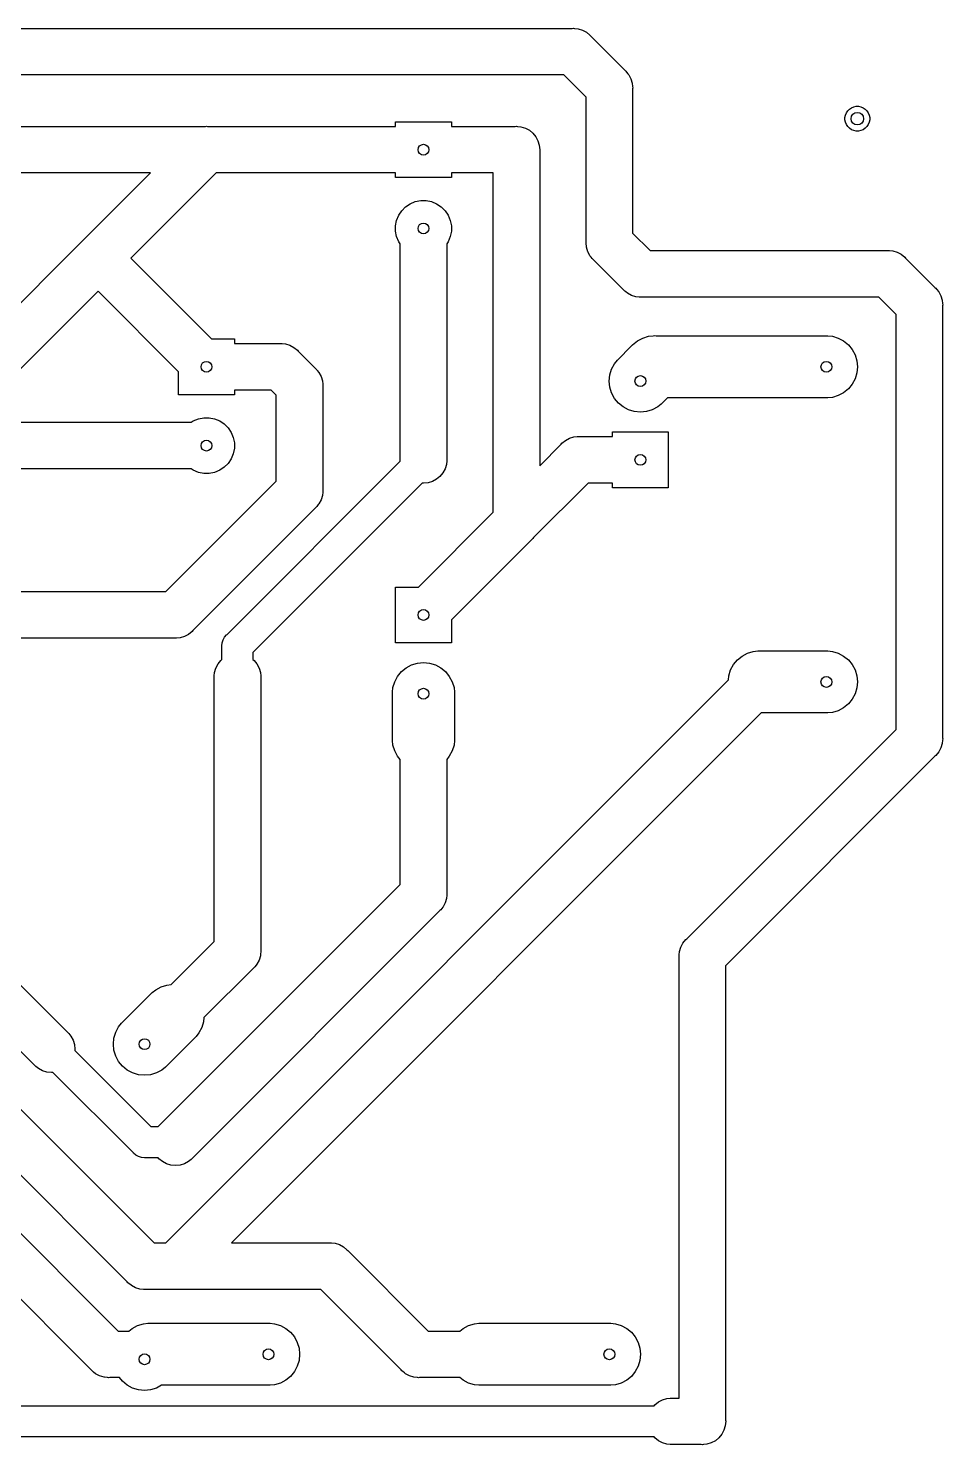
# Model space of a CAD drawing. Extents: x 86 to 209, y -114 to -37.
# Drawn here: x 179.25 to 208.75, y -82.75 to -37.09 of the extents above; entities that cross this region are included whole.
import ezdxf

# ---------------------------------------------------------------- set-up
doc = ezdxf.new("R2010")
doc.units = 0
doc.layers.add('BLACK', color=7, linetype='CONTINUOUS')

msp = doc.modelspace()

# ---------------------------------------------------------------- linework, layer by layer
at = {"layer": 'BLACK', "linetype": 'CONTINUOUS'}
for p, q in [((167.822, -37.09), (196.803, -37.09)), ((196.803, -37.09), (196.84, -37.0864)), ((196.84, -37.0864), (196.877, -37.09)), ((196.877, -37.09), (196.877, -37.09)), ((196.877, -37.09), (196.987, -37.1009)), ((196.987, -37.1009), (197.128, -37.1437)), ((197.128, -37.1437), (197.259, -37.2134)), ((197.259, -37.2134), (197.373, -37.3071)), ((197.373, -37.3071), (197.396, -37.3357)), ((197.396, -37.3357), (198.504, -38.4436)), ((196.529, -38.59), (167.822, -38.59)), ((197.25, -39.3107), (196.529, -38.59)), ((198.504, -38.4436), (198.533, -38.4671)), ((198.533, -38.4671), (198.556, -38.4957)), ((198.556, -38.4957), (198.556, -38.4957)), ((198.556, -38.4957), (198.6, -38.549)), ((198.6, -38.549), (198.627, -38.5813)), ((198.627, -38.5813), (198.696, -38.7116)), ((198.696, -38.7116), (198.739, -38.853)), ((198.739, -38.853), (198.75, -38.9632)), ((198.75, -38.9632), (198.75, -38.9632)), ((198.75, -38.9632), (198.754, -39)), ((198.754, -39), (198.75, -39.0368)), ((198.75, -39.0368), (198.75, -43.6893)), ((197.25, -43.9632), (197.25, -39.3107)), ((205.689, -39.745), (205.745, -39.6893)), ((205.745, -39.6893), (205.811, -39.6455)), ((205.811, -39.6455), (205.883, -39.6154)), ((205.883, -39.6154), (205.961, -39.6)), ((205.961, -39.6), (206.039, -39.6)), ((206.039, -39.6), (206.117, -39.6154)), ((206.117, -39.6154), (206.189, -39.6455)), ((206.189, -39.6455), (206.255, -39.6893)), ((206.255, -39.6893), (206.311, -39.745)), ((191.1, -40.25), (191.1, -40.1)), ((191.1, -40.1), (192.9, -40.1)), ((192.9, -40.1), (192.9, -40.25)), ((205.6, -39.9606), (205.615, -39.8833)), ((205.6, -40.0394), (205.6, -39.9606)), ((205.615, -40.1167), (205.6, -40.0394)), ((205.615, -39.8833), (205.646, -39.8105)), ((205.646, -40.1895), (205.615, -40.1167)), ((205.646, -39.8105), (205.689, -39.745)), ((206.311, -39.745), (206.354, -39.8105)), ((206.354, -39.8105), (206.385, -39.8833)), ((206.385, -40.1167), (206.354, -40.1895)), ((206.385, -39.8833), (206.4, -39.9606)), ((206.4, -40.0394), (206.385, -40.1167)), ((206.4, -39.9606), (206.4, -40.0394)), ((178.9, -40.25), (184.963, -40.25)), ((184.963, -40.25), (185, -40.2464)), ((185, -40.2464), (185.037, -40.25)), ((185.037, -40.25), (191.1, -40.25)), ((192.9, -40.25), (194.963, -40.25)), ((194.963, -40.25), (195, -40.2464)), ((195, -40.2464), (195.037, -40.25)), ((195.037, -40.25), (195.147, -40.2609)), ((195.147, -40.2609), (195.288, -40.3037)), ((195.288, -40.3037), (195.419, -40.3734)), ((195.419, -40.3734), (195.533, -40.4671)), ((195.533, -40.4671), (195.627, -40.5813)), ((195.627, -40.5813), (195.696, -40.7116)), ((205.689, -40.255), (205.646, -40.1895)), ((205.745, -40.3107), (205.689, -40.255)), ((205.811, -40.3545), (205.745, -40.3107)), ((205.883, -40.3846), (205.811, -40.3545)), ((205.961, -40.4), (205.883, -40.3846)), ((206.039, -40.4), (205.961, -40.4)), ((206.117, -40.3846), (206.039, -40.4)), ((206.189, -40.3545), (206.117, -40.3846)), ((206.255, -40.3107), (206.189, -40.3545)), ((206.311, -40.255), (206.255, -40.3107)), ((206.354, -40.1895), (206.311, -40.255)), ((195.696, -40.7116), (195.739, -40.853)), ((195.739, -40.853), (195.754, -41)), ((195.754, -41), (195.75, -41.0368)), ((195.75, -41.0368), (195.75, -51.1893)), ((183.189, -41.75), (178.9, -41.75)), ((180.996, -43.9436), (183.189, -41.75)), ((185.311, -41.75), (182.561, -44.5)), ((191.1, -41.75), (185.311, -41.75)), ((191.1, -41.9), (191.1, -41.75)), ((192.9, -41.9), (191.1, -41.9)), ((194.25, -41.75), (192.9, -41.75)), ((192.9, -41.75), (192.9, -41.9)), ((194.25, -52.6893), (194.25, -41.75)), ((191.301, -42.9663), (191.426, -42.8409)), ((191.426, -42.8409), (191.574, -42.7424)), ((191.574, -42.7424), (191.737, -42.6746)), ((191.737, -42.6746), (191.911, -42.64)), ((191.911, -42.64), (192.089, -42.64)), ((192.089, -42.64), (192.263, -42.6746)), ((192.263, -42.6746), (192.426, -42.7424)), ((192.426, -42.7424), (192.574, -42.8409)), ((192.574, -42.8409), (192.699, -42.9663)), ((191.1, -43.4514), (191.135, -43.2775)), ((191.135, -43.2775), (191.202, -43.1137)), ((191.202, -43.1137), (191.301, -42.9663)), ((192.699, -42.9663), (192.798, -43.1137)), ((192.798, -43.1137), (192.865, -43.2775)), ((192.865, -43.2775), (192.9, -43.4514)), ((191.1, -43.6286), (191.1, -43.4514)), ((191.135, -43.8025), (191.1, -43.6286)), ((191.202, -43.9663), (191.135, -43.8025)), ((192.865, -43.8025), (192.798, -43.9663)), ((192.9, -43.6286), (192.865, -43.8025)), ((192.9, -43.4514), (192.9, -43.6286)), ((198.75, -43.6893), (199.311, -44.25)), ((177.689, -47.25), (180.944, -43.9957)), ((180.944, -43.9957), (180.967, -43.9671)), ((180.967, -43.9671), (180.996, -43.9436)), ((180.996, -43.9436), (180.996, -43.9436)), ((180.996, -43.9436), (180.996, -43.9436)), ((191.25, -44.0375), (191.202, -43.9663)), ((191.25, -51.0368), (191.25, -44.0375)), ((192.798, -43.9663), (192.75, -44.0375)), ((192.75, -44.0375), (192.75, -51.0368)), ((197.246, -44), (197.25, -43.9632)), ((197.261, -44.147), (197.246, -44)), ((197.304, -44.2884), (197.261, -44.147)), ((197.311, -44.3022), (197.304, -44.2884)), ((199.311, -44.25), (206.963, -44.25)), ((206.963, -44.25), (207, -44.2464)), ((207, -44.2464), (207.037, -44.25)), ((207.037, -44.25), (207.037, -44.25)), ((207.037, -44.25), (207.147, -44.2609)), ((207.147, -44.2609), (207.288, -44.3037)), ((182.561, -44.5), (185.161, -47.1)), ((197.373, -44.4187), (197.311, -44.3022)), ((197.413, -44.4666), (197.373, -44.4187)), ((197.444, -44.5043), (197.413, -44.4666)), ((197.467, -44.5329), (197.444, -44.5043)), ((197.444, -44.5043), (197.444, -44.5043)), ((197.496, -44.5564), (197.467, -44.5329)), ((198.444, -45.5043), (197.496, -44.5564)), ((207.288, -44.3037), (207.419, -44.3734)), ((207.419, -44.3734), (207.533, -44.4671)), ((207.533, -44.4671), (207.556, -44.4957)), ((207.556, -44.4957), (208.504, -45.4436)), ((181.5, -45.5607), (178.556, -48.5043)), ((184.1, -48.1607), (181.5, -45.5607)), ((198.467, -45.5329), (198.444, -45.5043)), ((198.496, -45.5564), (198.467, -45.5329)), ((198.526, -45.5813), (198.496, -45.5564)), ((198.496, -45.5564), (198.496, -45.5564)), ((198.581, -45.6266), (198.526, -45.5813)), ((198.712, -45.6963), (198.581, -45.6266)), ((208.504, -45.4436), (208.533, -45.4671)), ((208.533, -45.4671), (208.556, -45.4957)), ((208.556, -45.4957), (208.556, -45.4957)), ((208.556, -45.4957), (208.627, -45.5813)), ((208.627, -45.5813), (208.696, -45.7116)), ((198.853, -45.7391), (198.712, -45.6963)), ((198.963, -45.75), (198.853, -45.7391)), ((199, -45.7536), (198.963, -45.75)), ((198.963, -45.75), (198.963, -45.75)), ((199.037, -45.75), (199, -45.7536)), ((206.689, -45.75), (199.037, -45.75)), ((207.25, -46.3107), (206.689, -45.75)), ((208.696, -45.7116), (208.739, -45.853)), ((208.739, -45.853), (208.75, -45.9632)), ((208.75, -45.9632), (208.75, -45.9632)), ((208.75, -45.9632), (208.754, -46)), ((208.754, -46), (208.75, -46.0368)), ((208.75, -46.0368), (208.75, -59.9632)), ((207.25, -59.6893), (207.25, -46.3107)), ((199.075, -47.0717), (199.264, -47.0145)), ((199.264, -47.0145), (199.411, -47)), ((199.411, -47), (199.46, -46.9952)), ((199.411, -47), (199.411, -47)), ((199.46, -46.9952), (199.509, -47)), ((199.509, -47), (205.049, -47)), ((205.049, -47), (205.196, -47.0145)), ((205.196, -47.0145), (205.385, -47.0717)), ((185.161, -47.1), (185.9, -47.1)), ((185.9, -47.1), (185.9, -47.25)), ((185.9, -47.25), (187.363, -47.25)), ((187.363, -47.25), (187.4, -47.2464)), ((187.4, -47.2464), (187.437, -47.25)), ((187.437, -47.25), (187.437, -47.25)), ((187.437, -47.25), (187.547, -47.2609)), ((187.547, -47.2609), (187.688, -47.3037)), ((187.688, -47.3037), (187.819, -47.3734)), ((187.819, -47.3734), (187.933, -47.4671)), ((187.933, -47.4671), (187.956, -47.4957)), ((198.258, -47.7876), (198.718, -47.3276)), ((198.718, -47.3276), (198.749, -47.2895)), ((198.749, -47.2895), (198.902, -47.1645)), ((198.902, -47.1645), (199.075, -47.0717)), ((205.385, -47.0717), (205.558, -47.1645)), ((205.558, -47.1645), (205.711, -47.2895)), ((205.711, -47.2895), (205.835, -47.4417)), ((205.835, -47.4417), (205.928, -47.6155)), ((187.956, -47.4957), (188.504, -48.0436)), ((198.072, -48.0755), (198.165, -47.9017)), ((198.165, -47.9017), (198.258, -47.7876)), ((205.928, -47.6155), (205.986, -47.804)), ((205.986, -47.804), (206.005, -48)), ((184.1, -48.9), (184.1, -48.1607)), ((188.504, -48.0436), (188.533, -48.0671)), ((188.533, -48.0671), (188.556, -48.0957)), ((188.556, -48.0957), (188.556, -48.0957)), ((188.556, -48.0957), (188.575, -48.1178)), ((188.575, -48.1178), (188.627, -48.1813)), ((188.627, -48.1813), (188.696, -48.3116)), ((188.696, -48.3116), (188.739, -48.453)), ((197.995, -48.46), (198.014, -48.264)), ((198.014, -48.264), (198.072, -48.0755)), ((205.928, -48.3845), (205.835, -48.5583)), ((205.986, -48.196), (205.928, -48.3845)), ((206.005, -48), (205.986, -48.196)), ((187.089, -48.75), (185.9, -48.75)), ((185.9, -48.75), (185.9, -48.9)), ((187.25, -48.9107), (187.089, -48.75)), ((188.739, -48.453), (188.75, -48.5632)), ((188.75, -48.5632), (188.75, -48.5632)), ((188.75, -48.5632), (188.754, -48.6)), ((188.754, -48.6), (188.75, -48.6368)), ((188.75, -48.6368), (188.75, -51.9632)), ((198.014, -48.656), (197.995, -48.46)), ((198.072, -48.8445), (198.014, -48.656)), ((198.165, -49.0183), (198.072, -48.8445)), ((205.558, -48.8355), (205.385, -48.9283)), ((205.711, -48.7105), (205.558, -48.8355)), ((205.835, -48.5583), (205.711, -48.7105)), ((185.9, -48.9), (184.1, -48.9)), ((187.25, -51.6893), (187.25, -48.9107)), ((198.289, -49.1705), (198.165, -49.0183)), ((198.442, -49.2955), (198.289, -49.1705)), ((198.615, -49.3883), (198.442, -49.2955)), ((199.558, -49.2955), (199.385, -49.3883)), ((199.672, -49.2018), (199.558, -49.2955)), ((199.874, -49), (199.672, -49.2018)), ((205.049, -49), (199.874, -49)), ((205.196, -48.9855), (205.049, -49)), ((205.385, -48.9283), (205.196, -48.9855)), ((184.502, -49.79), (184.574, -49.7424)), ((184.574, -49.7424), (184.737, -49.6746)), ((184.737, -49.6746), (184.911, -49.64)), ((184.911, -49.64), (185.089, -49.64)), ((185.089, -49.64), (185.263, -49.6746)), ((185.263, -49.6746), (185.426, -49.7424)), ((185.426, -49.7424), (185.574, -49.8409)), ((198.804, -49.4455), (198.615, -49.3883)), ((199, -49.4648), (198.804, -49.4455)), ((199.196, -49.4455), (199, -49.4648)), ((199.385, -49.3883), (199.196, -49.4455)), ((177.497, -49.79), (184.502, -49.79)), ((185.574, -49.8409), (185.699, -49.9663)), ((185.699, -49.9663), (185.798, -50.1137)), ((185.798, -50.1137), (185.865, -50.2775)), ((198.1, -50.25), (198.1, -50.1)), ((198.1, -50.1), (199.9, -50.1)), ((199.9, -50.1), (199.9, -51.9)), ((185.865, -50.2775), (185.9, -50.4514)), ((185.9, -50.6286), (185.865, -50.8025)), ((185.9, -50.4514), (185.9, -50.6286)), ((195.75, -51.1893), (196.444, -50.4957)), ((196.444, -50.4957), (196.467, -50.4671)), ((196.467, -50.4671), (196.581, -50.3734)), ((196.581, -50.3734), (196.712, -50.3037)), ((196.712, -50.3037), (196.853, -50.2609)), ((196.853, -50.2609), (196.963, -50.25)), ((196.963, -50.25), (197, -50.2464)), ((196.963, -50.25), (196.963, -50.25)), ((197, -50.2464), (197.037, -50.25)), ((197.037, -50.25), (198.1, -50.25)), ((185.699, -51.1137), (185.574, -51.2391)), ((185.664, -56.6291), (191.251, -51.0423)), ((185.798, -50.9663), (185.699, -51.1137)), ((185.865, -50.8025), (185.798, -50.9663)), ((191.251, -51.0423), (191.25, -51.0368)), ((192.739, -51.147), (192.696, -51.2884)), ((192.75, -51.0368), (192.739, -51.147)), ((184.502, -51.29), (177.771, -51.29)), ((184.574, -51.3376), (184.502, -51.29)), ((184.737, -51.4054), (184.574, -51.3376)), ((184.911, -51.44), (184.737, -51.4054)), ((185.089, -51.44), (184.911, -51.44)), ((185.263, -51.4054), (185.089, -51.44)), ((185.426, -51.3376), (185.263, -51.4054)), ((185.574, -51.2391), (185.426, -51.3376)), ((192.533, -51.5329), (192.419, -51.6266)), ((192.627, -51.4187), (192.533, -51.5329)), ((192.696, -51.2884), (192.627, -51.4187)), ((183.689, -55.25), (187.25, -51.6893)), ((191.958, -51.7495), (186.5, -57.2071)), ((188.75, -52.0368), (188.739, -52.147)), ((188.75, -51.9632), (188.754, -52)), ((188.754, -52), (188.75, -52.0368)), ((188.75, -52.0368), (188.75, -52.0368)), ((192, -51.7536), (191.958, -51.7495)), ((192.147, -51.7391), (192, -51.7536)), ((192.288, -51.6963), (192.147, -51.7391)), ((192.419, -51.6266), (192.288, -51.6963)), ((197.311, -51.75), (195.556, -53.5043)), ((198.1, -51.75), (197.311, -51.75)), ((198.1, -51.9), (198.1, -51.75)), ((199.9, -51.9), (198.1, -51.9)), ((188.559, -52.5007), (188.533, -52.5329)), ((188.608, -52.4417), (188.559, -52.5007)), ((188.627, -52.4187), (188.608, -52.4417)), ((188.696, -52.2884), (188.627, -52.4187)), ((188.739, -52.147), (188.696, -52.2884)), ((188.504, -52.5564), (184.556, -56.5043)), ((188.533, -52.5329), (188.504, -52.5564)), ((191.839, -55.1), (194.25, -52.6893)), ((195.504, -53.5564), (192.9, -56.1607)), ((195.533, -53.5329), (195.504, -53.5564)), ((195.556, -53.5043), (195.533, -53.5329)), ((178.9, -55.25), (183.689, -55.25)), ((191.1, -56.9), (191.1, -55.1)), ((191.1, -55.1), (191.839, -55.1)), ((192.9, -56.1607), (192.9, -56.9)), ((184.419, -56.6266), (184.288, -56.6963)), ((184.533, -56.5329), (184.419, -56.6266)), ((184.556, -56.5043), (184.533, -56.5329)), ((183.963, -56.75), (178.9, -56.75)), ((184, -56.7536), (183.963, -56.75)), ((184.037, -56.75), (184, -56.7536)), ((184.147, -56.7391), (184.037, -56.75)), ((184.037, -56.75), (184.037, -56.75)), ((184.288, -56.6963), (184.147, -56.7391)), ((185.498, -57), (185.507, -56.902)), ((185.5, -57.0246), (185.498, -57)), ((185.5, -57.4401), (185.5, -57.0246)), ((185.507, -56.902), (185.536, -56.8077)), ((185.536, -56.8077), (185.548, -56.785)), ((185.548, -56.785), (185.582, -56.7209)), ((185.582, -56.7209), (185.645, -56.6447)), ((185.645, -56.6447), (185.664, -56.6291)), ((192.9, -56.9), (191.1, -56.9)), ((185.373, -57.5813), (185.467, -57.4671)), ((185.467, -57.4671), (185.5, -57.4401)), ((186.5, -57.2071), (186.5, -57.4401)), ((186.5, -57.4401), (186.533, -57.4671)), ((186.533, -57.4671), (186.627, -57.5813)), ((191.804, -57.5545), (192, -57.5352)), ((192, -57.5352), (192.196, -57.5545)), ((202.005, -57.6017), (202.129, -57.4495)), ((202.129, -57.4495), (202.282, -57.3245)), ((202.282, -57.3245), (202.455, -57.2317)), ((202.455, -57.2317), (202.644, -57.1745)), ((202.644, -57.1745), (202.791, -57.16)), ((202.791, -57.16), (205.049, -57.16)), ((205.049, -57.16), (205.196, -57.1745)), ((205.196, -57.1745), (205.385, -57.2317)), ((205.385, -57.2317), (205.558, -57.3245)), ((205.558, -57.3245), (205.711, -57.4495)), ((205.711, -57.4495), (205.835, -57.6017)), ((185.25, -57.9632), (185.261, -57.853)), ((185.25, -66.5293), (185.25, -57.9632)), ((185.261, -57.853), (185.304, -57.7116)), ((185.304, -57.7116), (185.373, -57.5813)), ((186.627, -57.5813), (186.696, -57.7116)), ((186.696, -57.7116), (186.739, -57.853)), ((186.739, -57.853), (186.75, -57.9632)), ((186.75, -57.9632), (186.75, -66.8032)), ((191.072, -58.1555), (191.165, -57.9817)), ((191.165, -57.9817), (191.289, -57.8295)), ((191.289, -57.8295), (191.442, -57.7045)), ((191.442, -57.7045), (191.615, -57.6117)), ((191.615, -57.6117), (191.804, -57.5545)), ((192.196, -57.5545), (192.385, -57.6117)), ((192.385, -57.6117), (192.558, -57.7045)), ((192.558, -57.7045), (192.711, -57.8295)), ((192.711, -57.8295), (192.835, -57.9817)), ((192.835, -57.9817), (192.928, -58.1555)), ((201.841, -58.0981), (201.854, -57.964)), ((201.854, -57.964), (201.912, -57.7755)), ((201.912, -57.7755), (202.005, -57.6017)), ((205.835, -57.6017), (205.928, -57.7755)), ((205.928, -57.7755), (205.986, -57.964)), ((205.986, -57.964), (206.005, -58.16)), ((183.689, -76.25), (201.841, -58.0981)), ((191, -58.4909), (191.014, -58.344)), ((191.014, -58.344), (191.072, -58.1555)), ((192.928, -58.1555), (192.986, -58.344)), ((192.986, -58.344), (193, -58.4909)), ((205.986, -58.356), (205.928, -58.5445)), ((206.005, -58.16), (205.986, -58.356)), ((191, -60.0491), (191, -58.4909)), ((193, -58.4909), (193, -60.0491)), ((205.711, -58.8705), (205.558, -58.9955)), ((205.835, -58.7183), (205.711, -58.8705)), ((205.928, -58.5445), (205.835, -58.7183)), ((202.901, -59.16), (185.811, -76.25)), ((205.049, -59.16), (202.901, -59.16)), ((205.196, -59.1455), (205.049, -59.16)), ((205.385, -59.0883), (205.196, -59.1455)), ((205.558, -58.9955), (205.385, -59.0883)), ((200.496, -66.4436), (207.25, -59.6893)), ((191.014, -60.196), (191, -60.0491)), ((191.072, -60.3845), (191.014, -60.196)), ((192.986, -60.196), (192.928, -60.3845)), ((193, -60.0491), (192.986, -60.196)), ((208.739, -60.147), (208.696, -60.2884)), ((208.75, -60.0368), (208.739, -60.147)), ((208.75, -59.9632), (208.754, -60)), ((208.754, -60), (208.75, -60.0368)), ((208.75, -60.0368), (208.75, -60.0368)), ((191.165, -60.5583), (191.072, -60.3845)), ((191.25, -60.6624), (191.165, -60.5583)), ((191.25, -64.6893), (191.25, -60.6624)), ((192.835, -60.5583), (192.75, -60.6624)), ((192.75, -60.6624), (192.75, -64.9632)), ((192.928, -60.3845), (192.835, -60.5583)), ((208.504, -60.5564), (201.75, -67.3107)), ((208.533, -60.5329), (208.504, -60.5564)), ((208.627, -60.4187), (208.533, -60.5329)), ((208.696, -60.2884), (208.627, -60.4187)), ((183.444, -72.4957), (191.25, -64.6893)), ((192.696, -65.2884), (192.632, -65.409)), ((192.739, -65.147), (192.696, -65.2884)), ((192.75, -65.0368), (192.739, -65.147)), ((192.75, -64.9632), (192.754, -65)), ((192.754, -65), (192.75, -65.0368)), ((192.75, -65.0368), (192.75, -65.0368)), ((192.504, -65.5564), (184.504, -73.5564)), ((192.533, -65.5329), (192.504, -65.5564)), ((192.556, -65.5043), (192.533, -65.5329)), ((192.627, -65.4187), (192.556, -65.5043)), ((192.556, -65.5043), (192.556, -65.5043)), ((192.632, -65.409), (192.627, -65.4187)), ((177.396, -66.3357), (180.556, -69.4957)), ((183.858, -67.9213), (185.25, -66.5293)), ((200.304, -66.7116), (200.373, -66.5813)), ((200.373, -66.5813), (200.467, -66.4671)), ((200.467, -66.4671), (200.496, -66.4436)), ((186.696, -67.1284), (186.627, -67.2587)), ((186.739, -66.987), (186.696, -67.1284)), ((186.696, -67.1284), (186.696, -67.1284)), ((186.746, -66.9188), (186.739, -66.987)), ((186.75, -66.8768), (186.746, -66.9188)), ((186.75, -66.8032), (186.754, -66.84)), ((186.754, -66.84), (186.75, -66.8768)), ((186.75, -66.8768), (186.75, -66.8768)), ((200.246, -67), (200.25, -66.9632)), ((200.25, -67.0368), (200.246, -67)), ((200.25, -66.9632), (200.261, -66.853)), ((200.25, -66.9632), (200.25, -66.9632)), ((200.25, -81.25), (200.25, -67.0368)), ((200.261, -66.853), (200.304, -66.7116)), ((186.504, -67.3964), (184.919, -68.9819)), ((186.533, -67.3729), (186.504, -67.3964)), ((186.556, -67.3443), (186.533, -67.3729)), ((186.601, -67.2895), (186.556, -67.3443)), ((186.627, -67.2587), (186.601, -67.2895)), ((201.75, -67.3107), (201.75, -81.9632)), ((179.496, -70.5564), (176.529, -67.59)), ((183.362, -68.0845), (183.535, -67.9917)), ((183.535, -67.9917), (183.724, -67.9345)), ((183.724, -67.9345), (183.858, -67.9213)), ((182.258, -69.1676), (183.248, -68.1782)), ((183.248, -68.1782), (183.362, -68.0845)), ((182.072, -69.4555), (182.165, -69.2817)), ((182.165, -69.2817), (182.258, -69.1676)), ((184.848, -69.3045), (184.755, -69.4783)), ((184.906, -69.116), (184.848, -69.3045)), ((184.919, -68.9819), (184.906, -69.116)), ((180.556, -69.4957), (180.627, -69.5813)), ((180.627, -69.5813), (180.696, -69.7116)), ((180.696, -69.7116), (180.739, -69.853)), ((180.739, -69.853), (180.754, -70)), ((181.995, -69.84), (182.014, -69.644)), ((182.014, -70.036), (181.995, -69.84)), ((182.014, -69.644), (182.072, -69.4555)), ((184.662, -69.5924), (183.672, -70.5818)), ((184.755, -69.4783), (184.662, -69.5924)), ((180.754, -70), (180.749, -70.0424)), ((180.749, -70.0424), (183.207, -72.5)), ((182.072, -70.2245), (182.014, -70.036)), ((182.165, -70.3983), (182.072, -70.2245)), ((177.556, -70.4957), (183.311, -76.25)), ((179.581, -70.6266), (179.496, -70.5564)), ((179.712, -70.6963), (179.581, -70.6266)), ((179.853, -70.7391), (179.712, -70.6963)), ((180, -70.7536), (179.853, -70.7391)), ((180.042, -70.7495), (180, -70.7536)), ((182.629, -73.3362), (180.042, -70.7495)), ((182.289, -70.5505), (182.165, -70.3983)), ((182.442, -70.6755), (182.289, -70.5505)), ((182.615, -70.7683), (182.442, -70.6755)), ((182.804, -70.8255), (182.615, -70.7683)), ((183.385, -70.7683), (183.196, -70.8255)), ((183.558, -70.6755), (183.385, -70.7683)), ((183.672, -70.5818), (183.558, -70.6755)), ((183, -70.8448), (182.804, -70.8255)), ((183.196, -70.8255), (183, -70.8448)), ((182.444, -77.5043), (176.689, -71.75)), ((183.207, -72.5), (183.44, -72.5)), ((183.44, -72.5), (183.444, -72.4957)), ((176.556, -73.4957), (182.151, -79.09)), ((182.645, -73.3553), (182.629, -73.3362)), ((182.721, -73.4177), (182.645, -73.3553)), ((182.808, -73.4642), (182.721, -73.4177)), ((182.902, -73.4928), (182.808, -73.4642)), ((183, -73.5024), (182.902, -73.4928)), ((183.025, -73.5), (183, -73.5024)), ((183.44, -73.5), (183.025, -73.5)), ((183.467, -73.5329), (183.44, -73.5)), ((183.581, -73.6266), (183.467, -73.5329)), ((183.712, -73.6963), (183.581, -73.6266)), ((183.853, -73.7391), (183.712, -73.6963)), ((184, -73.7536), (183.853, -73.7391)), ((184.147, -73.7391), (184, -73.7536)), ((184.288, -73.6963), (184.147, -73.7391)), ((184.419, -73.6266), (184.288, -73.6963)), ((184.504, -73.5564), (184.419, -73.6266)), ((181.284, -80.3443), (175.689, -74.75)), ((183.311, -76.25), (183.689, -76.25)), ((185.811, -76.25), (188.963, -76.25)), ((188.963, -76.25), (189, -76.2464)), ((189, -76.2464), (189.037, -76.25)), ((189.037, -76.25), (189.037, -76.25)), ((189.037, -76.25), (189.147, -76.2609)), ((189.147, -76.2609), (189.288, -76.3037)), ((189.288, -76.3037), (189.419, -76.3734)), ((189.419, -76.3734), (189.533, -76.4671)), ((189.533, -76.4671), (189.556, -76.4957)), ((189.556, -76.4957), (192.151, -79.09)), ((182.467, -77.5329), (182.444, -77.5043)), ((182.496, -77.5564), (182.467, -77.5329)), ((182.568, -77.6155), (182.496, -77.5564)), ((182.496, -77.5564), (182.496, -77.5564)), ((182.581, -77.6266), (182.568, -77.6155)), ((182.712, -77.6963), (182.581, -77.6266)), ((182.853, -77.7391), (182.712, -77.6963)), ((182.963, -77.75), (182.853, -77.7391)), ((183, -77.7536), (182.963, -77.75)), ((182.963, -77.75), (182.963, -77.75)), ((183.037, -77.75), (183, -77.7536)), ((183.963, -77.75), (183.037, -77.75)), ((184, -77.7536), (183.963, -77.75)), ((184.037, -77.75), (184, -77.7536)), ((188.689, -77.75), (184.037, -77.75)), ((191.284, -80.3443), (188.689, -77.75)), ((182.602, -79.0045), (182.775, -78.9117)), ((182.775, -78.9117), (182.964, -78.8545)), ((182.964, -78.8545), (183.111, -78.84)), ((183.111, -78.84), (183.16, -78.8352)), ((183.111, -78.84), (183.111, -78.84)), ((183.16, -78.8352), (183.209, -78.84)), ((183.209, -78.84), (187.049, -78.84)), ((187.049, -78.84), (187.196, -78.8545)), ((187.196, -78.8545), (187.385, -78.9117)), ((187.385, -78.9117), (187.558, -79.0045)), ((193.282, -79.0045), (193.455, -78.9117)), ((193.455, -78.9117), (193.644, -78.8545)), ((193.644, -78.8545), (193.791, -78.84)), ((193.791, -78.84), (198.049, -78.84)), ((198.049, -78.84), (198.196, -78.8545)), ((198.196, -78.8545), (198.385, -78.9117)), ((198.385, -78.9117), (198.558, -79.0045)), ((182.151, -79.09), (182.498, -79.09)), ((182.498, -79.09), (182.602, -79.0045)), ((187.558, -79.0045), (187.711, -79.1295)), ((187.711, -79.1295), (187.835, -79.2817)), ((187.835, -79.2817), (187.928, -79.4555)), ((187.928, -79.4555), (187.986, -79.644)), ((192.151, -79.09), (193.178, -79.09)), ((193.178, -79.09), (193.282, -79.0045)), ((198.558, -79.0045), (198.711, -79.1295)), ((198.711, -79.1295), (198.835, -79.2817)), ((198.835, -79.2817), (198.928, -79.4555)), ((198.928, -79.4555), (198.986, -79.644)), ((187.986, -79.644), (188.005, -79.84)), ((188.005, -79.84), (187.986, -80.036)), ((198.986, -79.644), (199.005, -79.84)), ((199.005, -79.84), (198.986, -80.036)), ((181.307, -80.3729), (181.284, -80.3443)), ((181.336, -80.3964), (181.307, -80.3729)), ((187.928, -80.2245), (187.835, -80.3983)), ((187.986, -80.036), (187.928, -80.2245)), ((191.307, -80.3729), (191.284, -80.3443)), ((191.336, -80.3964), (191.307, -80.3729)), ((198.928, -80.2245), (198.835, -80.3983)), ((198.986, -80.036), (198.928, -80.2245)), ((181.358, -80.4145), (181.336, -80.3964)), ((181.336, -80.3964), (181.336, -80.3964)), ((181.421, -80.4666), (181.358, -80.4145)), ((181.545, -80.5329), (181.421, -80.4666)), ((181.552, -80.5363), (181.545, -80.5329)), ((181.693, -80.5791), (181.552, -80.5363)), ((181.708, -80.5806), (181.693, -80.5791)), ((181.803, -80.59), (181.708, -80.5806)), ((181.84, -80.5936), (181.803, -80.59)), ((181.803, -80.59), (181.803, -80.59)), ((181.877, -80.59), (181.84, -80.5936)), ((182.191, -80.59), (181.877, -80.59)), ((182.289, -80.7105), (182.191, -80.59)), ((182.442, -80.8355), (182.289, -80.7105)), ((187.196, -80.8255), (187.049, -80.84)), ((187.385, -80.7683), (187.196, -80.8255)), ((187.558, -80.6755), (187.385, -80.7683)), ((187.711, -80.5505), (187.558, -80.6755)), ((187.835, -80.3983), (187.711, -80.5505)), ((191.391, -80.4417), (191.336, -80.3964)), ((191.336, -80.3964), (191.336, -80.3964)), ((191.421, -80.4666), (191.391, -80.4417)), ((191.552, -80.5363), (191.421, -80.4666)), ((191.693, -80.5791), (191.552, -80.5363)), ((191.803, -80.59), (191.693, -80.5791)), ((191.84, -80.5936), (191.803, -80.59)), ((191.803, -80.59), (191.803, -80.59)), ((191.877, -80.59), (191.84, -80.5936)), ((193.178, -80.59), (191.877, -80.59)), ((193.282, -80.6755), (193.178, -80.59)), ((193.455, -80.7683), (193.282, -80.6755)), ((193.644, -80.8255), (193.455, -80.7683)), ((193.791, -80.84), (193.644, -80.8255)), ((198.196, -80.8255), (198.049, -80.84)), ((198.385, -80.7683), (198.196, -80.8255)), ((198.558, -80.6755), (198.385, -80.7683)), ((198.711, -80.5505), (198.558, -80.6755)), ((198.835, -80.3983), (198.711, -80.5505)), ((182.615, -80.9283), (182.442, -80.8355)), ((182.804, -80.9855), (182.615, -80.9283)), ((183, -81.0048), (182.804, -80.9855)), ((183.196, -80.9855), (183, -81.0048)), ((183.385, -80.9283), (183.196, -80.9855)), ((183.55, -80.84), (183.385, -80.9283)), ((187.049, -80.84), (183.55, -80.84)), ((198.049, -80.84), (193.791, -80.84)), ((199.712, -81.3037), (199.853, -81.2609)), ((199.853, -81.2609), (199.963, -81.25)), ((199.963, -81.25), (200.25, -81.25)), ((143.207, -81.5), (199.44, -81.5)), ((199.44, -81.5), (199.467, -81.4671)), ((199.467, -81.4671), (199.581, -81.3734)), ((199.581, -81.3734), (199.712, -81.3037)), ((201.739, -82.147), (201.696, -82.2884)), ((201.754, -82), (201.739, -82.147)), ((201.75, -81.9632), (201.754, -82)), ((199.44, -82.5), (143.025, -82.5)), ((199.467, -82.5329), (199.44, -82.5)), ((199.581, -82.6266), (199.467, -82.5329)), ((199.712, -82.6963), (199.581, -82.6266)), ((201.419, -82.6266), (201.288, -82.6963)), ((201.533, -82.5329), (201.419, -82.6266)), ((201.627, -82.4187), (201.533, -82.5329)), ((201.696, -82.2884), (201.627, -82.4187)), ((199.853, -82.7391), (199.712, -82.6963)), ((199.963, -82.75), (199.853, -82.7391)), ((200.963, -82.75), (199.963, -82.75)), ((201, -82.7536), (200.963, -82.75)), ((201.037, -82.75), (201, -82.7536)), ((201.147, -82.7391), (201.037, -82.75)), ((201.288, -82.6963), (201.147, -82.7391))]:
    msp.add_line(p, q, dxfattribs=at)
at = {"layer": 'BLACK'}
for centre, radius in [((206, -40), 0.2), ((192, -41), 0.175), ((192, -41), 0.175), ((192, -43.54), 0.175), ((192, -43.54), 0.175), ((185, -48), 0.175), ((185, -48), 0.175), ((205, -48), 0.175), ((205, -48), 0.175), ((199, -48.46), 0.175), ((199, -48.46), 0.175), ((185, -50.54), 0.175), ((185, -50.54), 0.175), ((199, -51), 0.175), ((199, -51), 0.175), ((192, -56), 0.175), ((192, -56), 0.175), ((205, -58.16), 0.175), ((205, -58.16), 0.175), ((192, -58.54), 0.175), ((192, -58.54), 0.175), ((183, -69.84), 0.175), ((183, -69.84), 0.175), ((183, -80), 0.175), ((183, -80), 0.175), ((187, -79.84), 0.175), ((187, -79.84), 0.175), ((198, -79.84), 0.175), ((198, -79.84), 0.175)]:
    msp.add_circle(centre, radius, dxfattribs=at)

doc.saveas('drawing.dxf')
